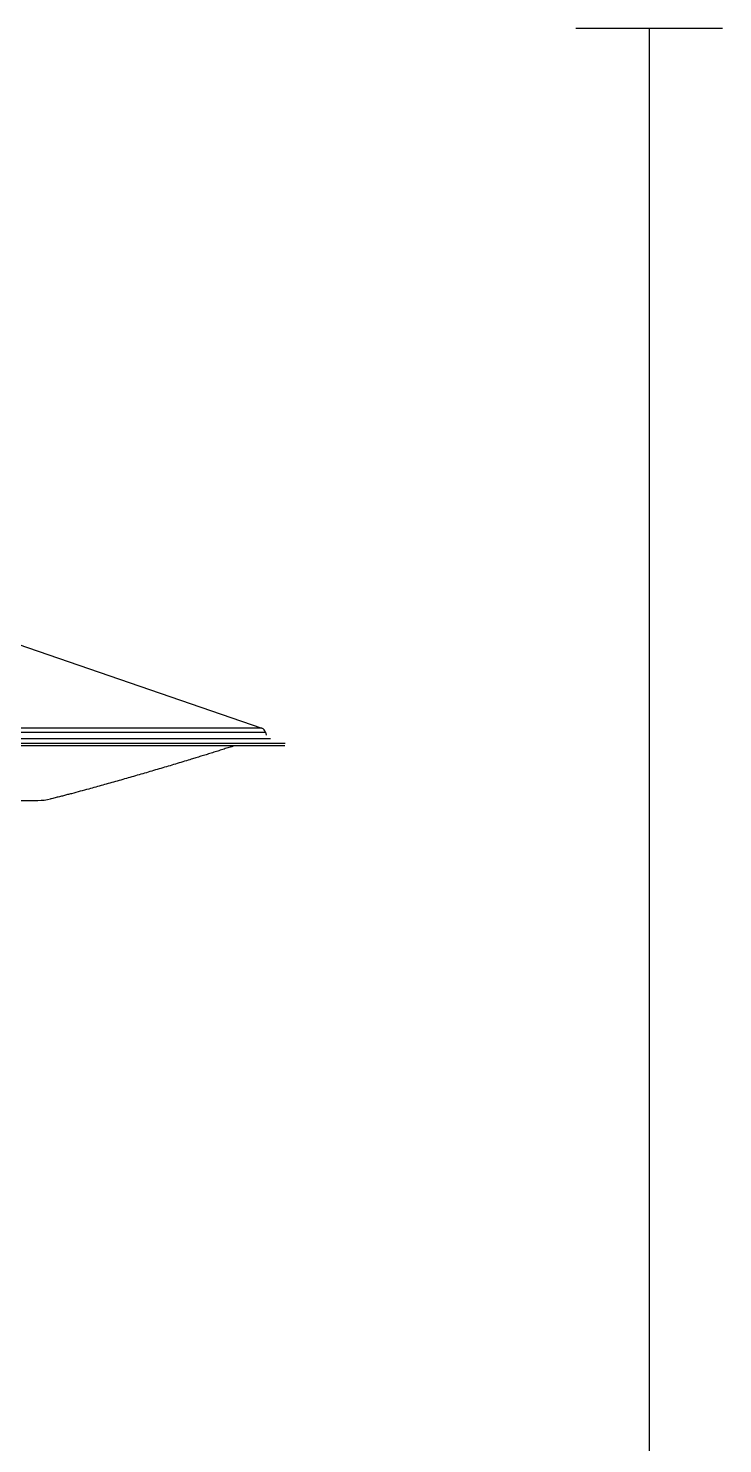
# Model space of a CAD drawing. Extents: x 0 to 225, y 0 to 465.
# Drawn here: x 169 to 218.6, y 362.7 to 463.9 of the extents above; entities that cross this region are included whole.
import ezdxf

# ---------------------------------------------------------------- set-up
doc = ezdxf.new("R2010")
doc.units = 0
doc.layers.add('LIVELLO_1', color=160, linetype='Continuous')

# ---------------------------------------------------------------- blocks, each defined once
blk = doc.blocks.new('AI9-BLK1')
at = {"layer": 'LIVELLO_1', "color": 7}
for p, q in [((95.64, 231.4), (106.14, 231.4)), ((100.89, 231.4), (100.89, 37.76)), ((48.46, 189.88), (73.21, 181.36)), ((73.21, 181.36), (16.61, 181.36)), ((14.96, 180.3), (74.87, 180.3)), ((73.82, 180.59), (16.01, 180.59)), ((16.36, 181.09), (73.47, 181.09)), ((73.47, 181.09), (73.53, 180.87)), ((74.86, 180.09), (14.97, 180.09)), ((32.62, 176.2), (57.21, 176.2))]:
    blk.add_line(p, q, dxfattribs=at)
for points in [[(73.47, 181.09), (73.44, 181.21), (73.34, 181.32), (73.21, 181.36)], [(57.21, 176.2), (57.51, 176.2), (57.81, 176.23), (58.11, 176.3)]]:
    blk.add_open_spline(points, degree=3, dxfattribs=at)
blk.add_open_spline([(71.19, 180.09), (71.19, 180.09), (71.18, 180.08), (71.18, 180.08), (71.17, 180.08), (71.16, 180.08), (71.15, 180.08), (71.14, 180.07), (71.12, 180.06), (71.11, 180.06), (71.1, 180.06), (71.07, 180.05), (71.06, 180.04), (71.04, 180.04), (71.02, 180.04), (71, 180.03), (70.99, 180.02), (70.97, 180.02), (70.95, 180.01), (70.83, 179.97), (70.72, 179.94), (70.6, 179.9), (70.48, 179.86), (70.36, 179.82), (70.24, 179.78), (70.12, 179.74), (69.99, 179.71), (69.88, 179.67), (69.75, 179.63), (69.62, 179.59), (69.5, 179.55), (69.38, 179.51), (69.25, 179.47), (69.13, 179.43), (69.01, 179.4), (68.89, 179.36), (68.77, 179.33), (68.65, 179.29), (68.53, 179.25), (68.42, 179.22), (68.3, 179.18), (68.19, 179.15), (68.07, 179.11), (67.9, 179.06), (67.73, 179.01), (67.56, 178.95), (67.38, 178.9), (67.21, 178.85), (67.04, 178.8), (66.86, 178.75), (66.69, 178.69), (66.52, 178.64), (66.34, 178.59), (66.17, 178.54), (66, 178.49), (65.83, 178.44), (65.65, 178.39), (65.48, 178.33), (65.3, 178.28), (65.13, 178.24), (64.96, 178.18), (64.78, 178.13), (64.61, 178.08), (64.44, 178.03), (64.26, 177.98), (64.09, 177.93), (63.91, 177.88), (63.75, 177.83), (63.57, 177.78), (63.4, 177.73), (63.22, 177.68), (63.05, 177.63), (62.87, 177.58), (62.7, 177.53), (62.53, 177.49), (62.36, 177.43), (62.18, 177.39), (62.01, 177.34), (61.84, 177.29), (61.68, 177.24), (61.51, 177.2), (61.34, 177.15), (61.17, 177.1), (61.01, 177.06), (60.84, 177.01), (60.63, 176.96), (60.43, 176.9), (60.23, 176.85), (60.03, 176.79), (59.82, 176.74), (59.61, 176.68), (59.52, 176.66), (59.42, 176.63), (59.33, 176.61), (59.23, 176.58), (59.13, 176.56), (59.04, 176.53), (58.94, 176.51), (58.84, 176.48), (58.74, 176.46), (58.64, 176.43), (58.54, 176.41), (58.43, 176.38), (58.32, 176.36), (58.22, 176.33), (58.11, 176.3)], degree=3, knots=[0, 0, 0, 0, 1, 1, 1, 2, 2, 2, 3, 3, 3, 4, 4, 4, 5, 5, 5, 6, 6, 6, 7, 7, 7, 8, 8, 8, 9, 9, 9, 10, 10, 10, 11, 11, 11, 12, 12, 12, 13, 13, 13, 14, 14, 14, 15, 15, 15, 16, 16, 16, 17, 17, 17, 18, 18, 18, 19, 19, 19, 20, 20, 20, 21, 21, 21, 22, 22, 22, 23, 23, 23, 24, 24, 24, 25, 25, 25, 26, 26, 26, 27, 27, 27, 28, 28, 28, 29, 29, 29, 30, 30, 30, 31, 31, 31, 32, 32, 32, 33, 33, 33, 34, 34, 34, 35, 35, 35, 35], dxfattribs=at)

msp = doc.modelspace()

# ---------------------------------------------------------------- block references
at = {"layer": 'LIVELLO_1', "color": 7}
msp.add_blockref('AI9-BLK1', (112.48564, 232.449377), dxfattribs=at)

doc.saveas('drawing.dxf')
